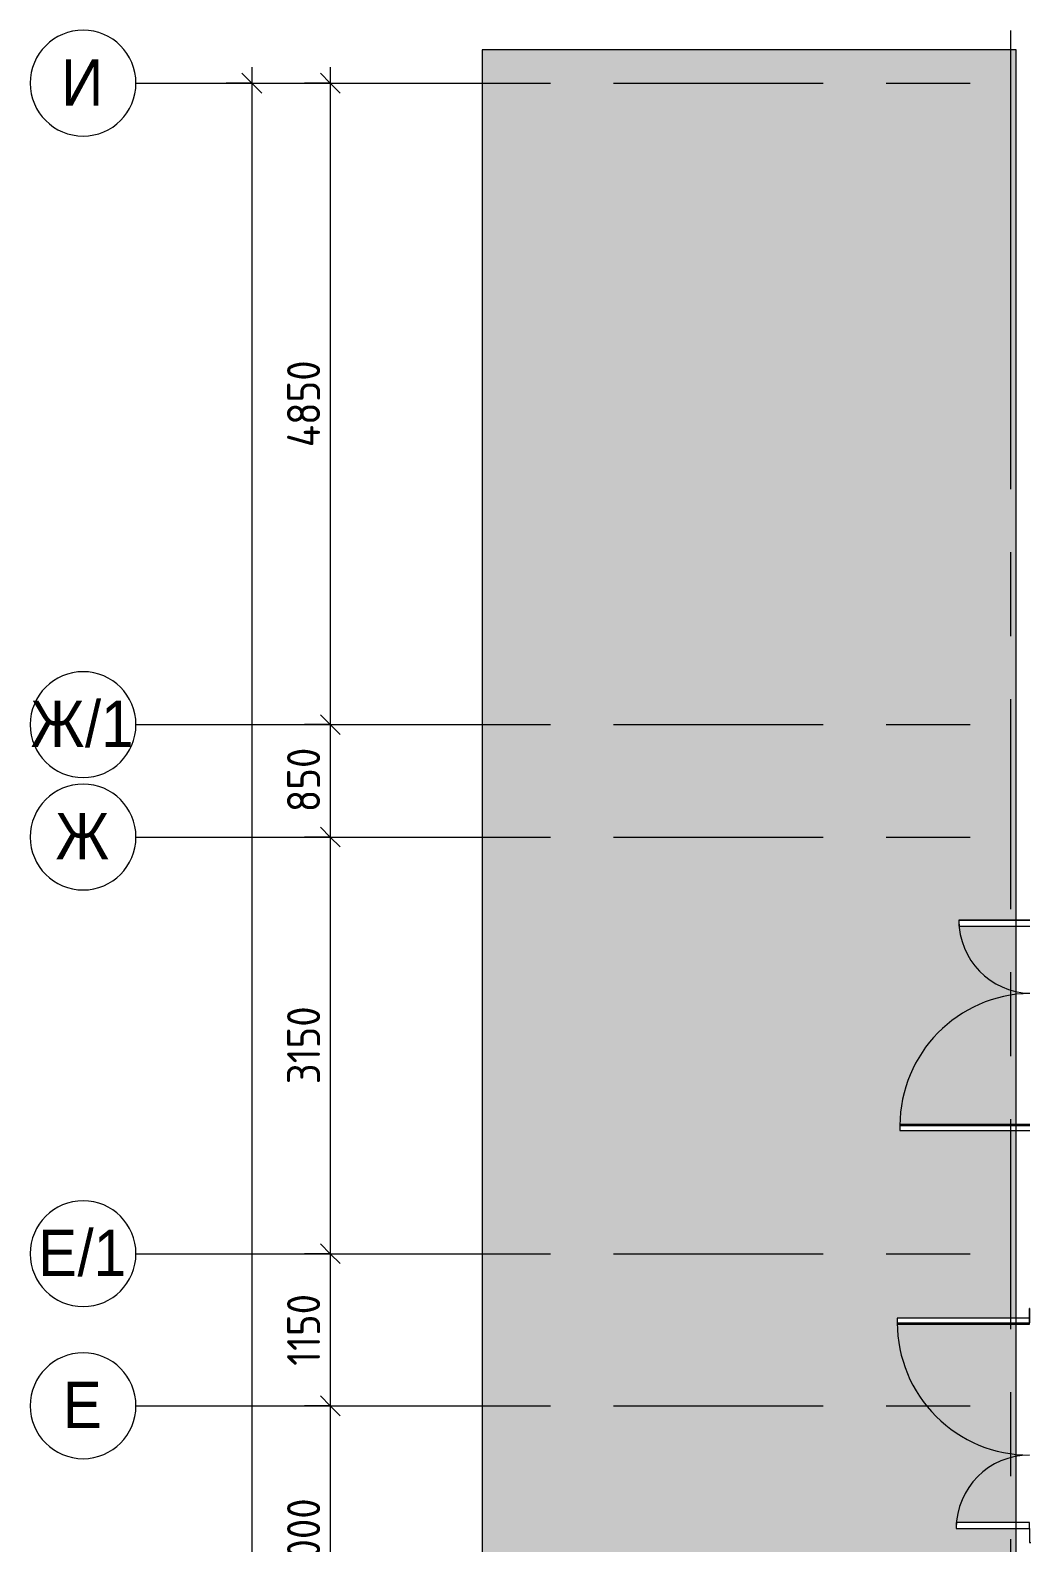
# Model space of a CAD drawing. Header units: millimetres. Extents: x -3708 to 187246, y -8553 to 29000.
# Drawn here: x -3708 to 3793, y 15964 to 27400 of the extents above; entities that cross this region are included whole.
import ezdxf

# ---------------------------------------------------------------- set-up
doc = ezdxf.new("R2010")
doc.units = ezdxf.units.MM
doc.linetypes.add('Осевая', pattern=[3175, 635, -476.25, 1587.5, -476.25])
for name, color, linetype, lineweight in [('A-ANNO-DIMS', 7, 'Continuous', 9), ('A-ANNO-DIMS-100', 7, 'Continuous', 9), ('A-DETL', 7, 'Continuous', 9), ('A-DETL-GENF', 7, 'Continuous', 9), ('Оси', 7, 'Continuous', 9), ('Оси-1', 7, 'Continuous', 20), ('Оси-2', 7, 'Осевая', 9)]:
    doc.layers.add(name, color=color, linetype=linetype, lineweight=lineweight)
for name, color, linetype, lineweight, true_color in [('A-DETL-GENF-1', 7, 'Continuous', 9, 0xeeeeee), ('A-DOOR-1', 1, 'Continuous', 9, 0xff0000), ('A-DOOR-2', 1, 'Continuous', 13, 0xff0000)]:
    doc.layers.add(name, color=color, linetype=linetype, lineweight=lineweight, true_color=true_color)
doc.styles.add('Arial', font='arial.ttf', dxfattribs={"width": 0.9, "height": 350})
doc.styles.add('ISOCPEUR', font='isocpeur.ttf', dxfattribs={"width": 0.9, "height": 250})
doc.dimstyles.new('ISO-2_5_0_9К_БОЛЬШОЙ', dxfattribs={"dimscale": 304.8, "dimtxt": 248.995294, "dimasz": 0.492126, "dimexe": 0.393701, "dimexo": 0.984252, "dimgap": 0, "dimtad": 1, "dimdec": 0, "dimrnd": 10, "dimzin": 0, "dimdsep": 46, "dimtxsty": 'ISOCPEUR', "dimblk1": 'OBLIQUE', "dimblk2": 'OBLIQUE', "dimsah": 1, "dimcen": 0.09, "dimdle": 0.393701, "dimazin": 0, "dimtfac": 1, "dimtdec": 4, "dimtix": 1, "dimtmove": 0, "dimatfit": 3, "dimfxl": 1, "dimtvp": 1, "dimtolj": 1, "dimtzin": 0, "dimarcsym": 2})
doc.dimstyles.new('ISO-2_5_0_9К_БОЛЬШОЙ_1', dxfattribs={"dimscale": 304.8, "dimtxt": 248.995294, "dimasz": 0.492126, "dimexe": 0.393701, "dimexo": 0.984252, "dimgap": 0, "dimtad": 1, "dimdec": 0, "dimrnd": 10, "dimzin": 0, "dimdsep": 46, "dimtxsty": 'ISOCPEUR', "dimblk1": 'OBLIQUE', "dimblk2": 'OBLIQUE', "dimsah": 1, "dimcen": 0.09, "dimdle": 0.393701, "dimazin": 0, "dimtfac": 1, "dimtdec": 4, "dimtix": 1, "dimtmove": 2, "dimatfit": 3, "dimfxl": 1, "dimtvp": 1, "dimtolj": 1, "dimtzin": 0, "dimarcsym": 2})

# ---------------------------------------------------------------- blocks, each defined once
blk = doc.blocks.new('Дверь_Витражная_СКБ_2Ст - ВН-1_ ДВН_ДАО_Главный вход_1800 в свету 3-31912953-План заполнения и маркировки дверных проемов 1 этажа в осях 1-12')
at = {"layer": 'A-DETL-GENF'}
for p, q in [((732, 40), (732, 0)), ((732, 40), (732, 0)), ((-822, -17), (-822, -554)), ((-777, -554), (-777, -17)), ((723, -17), (723, -1000)), ((768, -1000), (768, -17)), ((-822, -554), (-777, -554)), ((723, -1000), (768, -1000))]:
    blk.add_line(p, q, dxfattribs=at)
at = {"layer": 'A-DOOR-1'}
for p, q in [((-822, -554), (-822, -17)), ((732, -1000), (732, -17))]:
    blk.add_line(p, q, dxfattribs=at)
for centre, radius, start, end in [((-822, 0), 554, 270, 358.2329), ((732, 0), 1000, 180.9768, 270)]:
    blk.add_arc(centre, radius, start, end, dxfattribs=at)
at = {"layer": 'A-DOOR-2'}
for p, q in [((-885, 40), (-777, 40)), ((-885, 0), (-885, 40)), ((-777, 40), (-777, 0)), ((777, 40), (885, 40)), ((777, 0), (777, 40)), ((885, 40), (885, 0)), ((-777, 0), (-885, 0)), ((885, 0), (777, 0))]:
    blk.add_line(p, q, dxfattribs=at)
blk = doc.blocks.new('Дверь_Витражная_СКБ_2Ст - ВН-1_ ДВН_ДАО_Главный вход_1800 в свету 4-31912968-План заполнения и маркировки дверных проемов 1 этажа в осях 1-12')
at = {"layer": 'A-DETL-GENF'}
for p, q in [((-885, -20), (-885, -17)), ((-885, -17), (-885, -20)), ((-777, -20), (-885, -20)), ((-885, -20), (-777, -20)), ((-768, -20), (-813, -20)), ((-813, -20), (-813, -1020)), ((-777, -17), (-777, -20)), ((-777, -20), (-777, -17)), ((-768, -1020), (-768, -20)), ((732, -20), (732, -574)), ((777, -20), (732, -20)), ((777, -17), (777, -20)), ((777, -17), (777, -20)), ((777, -574), (777, -20)), ((777, -20), (885, -20)), ((777, -20), (885, -20)), ((885, -20), (885, -10)), ((885, -20), (885, -10)), ((732, -574), (777, -574)), ((-813, -1020), (-768, -1020))]:
    blk.add_line(p, q, dxfattribs=at)
at = {"layer": 'A-DOOR-1'}
for p, q in [((-777, -1020), (-777, -20)), ((777, -574), (777, -20))]:
    blk.add_line(p, q, dxfattribs=at)
for centre, radius, start, end in [((-777, -20), 1000, 270, 0), ((777, -20), 554, 180, 270)]:
    blk.add_arc(centre, radius, start, end, dxfattribs=at)
at = {"layer": 'A-DOOR-2'}
for p, q in [((-885, 40), (-777, 40)), ((-885, 0), (-885, 40)), ((-777, 40), (-777, 0)), ((777, 40), (885, 40)), ((777, 0), (777, 40)), ((885, 40), (885, 0)), ((-777, 0), (-885, 0)), ((885, 0), (777, 0))]:
    blk.add_line(p, q, dxfattribs=at)
blk = doc.blocks.new('Ось сетки - D8-29747960-План заполнения и маркировки дверных проемов 1 этажа в осях 1-12')
at = {"layer": 'Оси-1'}
for start, end in [(360, 180), (180, 360)]:
    blk.add_arc((0, 0), 4, start, end, dxfattribs=at)
blk = doc.blocks.new('DIMBLOCK12-План заполнения и маркировки дверных проемов 1 этажа в осях 1-12')
at = {"layer": 'A-ANNO-DIMS-100'}
for p, q in [((-1438, 27120), (-1438, 22150)), ((-1632, 27000), (-1318, 27000)), ((-1438, 27000), (-1632, 27000)), ((-1632, 22150), (-1318, 22150)), ((-1438, 22150), (-1632, 22150))]:
    blk.add_line(p, q, dxfattribs=at)
at = {"layer": 'A-ANNO-DIMS-100', "lineweight": 20}
for p, q in [((-1438, 27000), (-1513, 27075)), ((-1438, 27000), (-1363, 26925)), ((-1438, 22150), (-1513, 22225)), ((-1438, 22150), (-1363, 22075))]:
    blk.add_line(p, q, dxfattribs=at)
at = {"layer": 'A-ANNO-DIMS-100', "color": 0, "insert": (-1765, 24247), "char_height": 250, "width": 787.21, "attachment_point": 1, "rotation": 90, "line_spacing_factor": 1.149209, "style": 'ISOCPEUR'}
blk.add_mtext('4850', dxfattribs=at)
blk = doc.blocks.new('_Oblique')
at = {"color": 0, "linetype": 'ByBlock', "lineweight": -2}
blk.add_line((-0.5, -0.5), (0.5, 0.5), dxfattribs=at)
blk = doc.blocks.new('DIMBLOCK13-План заполнения и маркировки дверных проемов 1 этажа в осях 1-12')
at = {"layer": 'A-ANNO-DIMS-100', "lineweight": 20}
for p, q in [((-1438, 22150), (-1513, 22225)), ((-1438, 22150), (-1363, 22075)), ((-1438, 21300), (-1513, 21375)), ((-1438, 21300), (-1363, 21225))]:
    blk.add_line(p, q, dxfattribs=at)
at = {"layer": 'A-ANNO-DIMS-100'}
for p, q in [((-1632, 22150), (-1318, 22150)), ((-1438, 22150), (-1632, 22150)), ((-1438, 22150), (-1438, 21300)), ((-1632, 21300), (-1318, 21300)), ((-1438, 21300), (-1632, 21300))]:
    blk.add_line(p, q, dxfattribs=at)
at = {"layer": 'A-ANNO-DIMS-100', "color": 0, "insert": (-1765, 21488), "char_height": 250, "width": 568.86, "attachment_point": 1, "rotation": 90, "line_spacing_factor": 1.149209, "style": 'ISOCPEUR'}
blk.add_mtext('850', dxfattribs=at)
blk = doc.blocks.new('DIMBLOCK14-План заполнения и маркировки дверных проемов 1 этажа в осях 1-12')
at = {"layer": 'A-ANNO-DIMS-100'}
for p, q in [((-1632, 21300), (-1318, 21300)), ((-1438, 21300), (-1632, 21300)), ((-1438, 21300), (-1438, 18150)), ((-1632, 18150), (-1318, 18150)), ((-1438, 18150), (-1632, 18150))]:
    blk.add_line(p, q, dxfattribs=at)
at = {"layer": 'A-ANNO-DIMS-100', "lineweight": 20}
for p, q in [((-1438, 21300), (-1513, 21375)), ((-1438, 21300), (-1363, 21225)), ((-1438, 18150), (-1513, 18225)), ((-1438, 18150), (-1363, 18075))]:
    blk.add_line(p, q, dxfattribs=at)
at = {"layer": 'A-ANNO-DIMS-100', "color": 0, "insert": (-1765, 19431), "char_height": 250, "width": 706.76, "attachment_point": 1, "rotation": 90, "line_spacing_factor": 1.149209, "style": 'ISOCPEUR'}
blk.add_mtext('3150', dxfattribs=at)
blk = doc.blocks.new('DIMBLOCK15-План заполнения и маркировки дверных проемов 1 этажа в осях 1-12')
at = {"layer": 'A-ANNO-DIMS-100', "lineweight": 20}
for p, q in [((-1438, 18150), (-1513, 18225)), ((-1438, 18150), (-1363, 18075)), ((-1438, 17000), (-1513, 17075)), ((-1438, 17000), (-1363, 16925))]:
    blk.add_line(p, q, dxfattribs=at)
at = {"layer": 'A-ANNO-DIMS-100'}
for p, q in [((-1632, 18150), (-1318, 18150)), ((-1438, 18150), (-1632, 18150)), ((-1438, 18150), (-1438, 17000)), ((-1632, 17000), (-1318, 17000)), ((-1438, 17000), (-1632, 17000))]:
    blk.add_line(p, q, dxfattribs=at)
at = {"layer": 'A-ANNO-DIMS-100', "color": 0, "insert": (-1765, 17302), "char_height": 250, "width": 655.05, "attachment_point": 1, "rotation": 90, "line_spacing_factor": 1.149209, "style": 'ISOCPEUR'}
blk.add_mtext('1150', dxfattribs=at)
blk = doc.blocks.new('DIMBLOCK16-План заполнения и маркировки дверных проемов 1 этажа в осях 1-12')
at = {"layer": 'A-ANNO-DIMS-100', "lineweight": 20}
for p, q in [((-1438, 17000), (-1513, 17075)), ((-1438, 17000), (-1363, 16925)), ((-1438, 15000), (-1513, 15075)), ((-1438, 15000), (-1363, 14925))]:
    blk.add_line(p, q, dxfattribs=at)
at = {"layer": 'A-ANNO-DIMS-100'}
for p, q in [((-1632, 17000), (-1318, 17000)), ((-1438, 17000), (-1632, 17000)), ((-1438, 17000), (-1438, 15000)), ((-770, 15000), (-1558, 15000)), ((-1438, 15000), (-770, 15000))]:
    blk.add_line(p, q, dxfattribs=at)
at = {"layer": 'A-ANNO-DIMS-100', "color": 0, "insert": (-1765, 15684), "char_height": 250, "width": 758.48, "attachment_point": 1, "rotation": 90, "line_spacing_factor": 1.149209, "style": 'ISOCPEUR'}
blk.add_mtext('2000', dxfattribs=at)
blk = doc.blocks.new('DIMBLOCK24-План заполнения и маркировки дверных проемов 1 этажа в осях 1-12')
at = {"layer": 'A-ANNO-DIMS-100'}
for p, q in [((-2031, 27120), (-2031, -120)), ((-2225, 27000), (-1911, 27000)), ((-2031, 27000), (-2225, 27000)), ((-2225, 0), (-1911, 0)), ((-2031, 0), (-2225, 0))]:
    blk.add_line(p, q, dxfattribs=at)
at = {"layer": 'A-ANNO-DIMS-100', "lineweight": 20}
for p, q in [((-2031, 27000), (-2106, 27075)), ((-2031, 27000), (-1956, 26925)), ((-2031, 0), (-2106, 75)), ((-2031, 0), (-1956, -75))]:
    blk.add_line(p, q, dxfattribs=at)
at = {"layer": 'A-ANNO-DIMS-100', "color": 0, "insert": (-2357, 13572), "char_height": 250, "width": 948.1, "attachment_point": 1, "rotation": 90, "line_spacing_factor": 1.149209, "style": 'ISOCPEUR'}
blk.add_mtext('27000', dxfattribs=at)

msp = doc.modelspace()

# ---------------------------------------------------------------- hatches: boundary and pattern name
at = {"layer": 'A-DETL-GENF-1'}
msp.add_hatch(color=256, dxfattribs=at).paths.add_polyline_path([(-290, 15380), (3749.1, 15380), (3749.1, 16073.1), (3297.1, 16073.1), (3297.1, 16118.1), (3749.1, 16118.1), (3749.1, 17618.1), (2851.1, 17618.1), (2851.1, 17663.1), (3749.1, 17663.1), (3749.1, 19082.1), (2871.1, 19082.1), (2871.1, 19127.1), (3749.1, 19127.1), (3749.1, 20627.1), (3317.1, 20627.1), (3317.1, 20672.1), (3749.1, 20672.1), (3749.1, 27252), (-290, 27252), (-290, 15598.9)])

# ---------------------------------------------------------------- linework, layer by layer
at = {"layer": 'A-DETL'}
for p, q in [((3749.1, 27252), (-290, 27252)), ((-290, 27252), (-290, 15380)), ((3749.1, 15380), (3749.1, 27252))]:
    msp.add_line(p, q, dxfattribs=at)
at = {"layer": 'Оси'}
for p, q in [((3710, 24898.1), (3710, 27398.1)), ((-2907.8, 27000), (-407.8, 27000)), ((-2907.8, 22150), (-407.8, 22150)), ((-2907.8, 21300), (-407.8, 21300)), ((-2907.8, 18150), (-407.8, 18150)), ((-2907.8, 17000), (-407.8, 17000))]:
    msp.add_line(p, q, dxfattribs=at)
at = {"layer": 'Оси-2'}
for p, q in [((-407.8, 27000), (31290.5, 27000)), ((3710, 593.7), (3710, 24898.1)), ((-407.8, 22150), (35810, 22150)), ((-407.8, 21300), (35810, 21300)), ((-407.8, 18150), (35810, 18150)), ((-407.8, 17000), (35810, 17000))]:
    msp.add_line(p, q, dxfattribs=at)

# ---------------------------------------------------------------- block references
at = {"layer": 'A-DOOR-1', "rotation": 269.9999999999999}
for name, p in [('Дверь_Витражная_СКБ_2Ст - ВН-1_ ДВН_ДАО_Главный вход_1800 в свету 3-31912953-План заполнения и маркировки дверных проемов 1 этажа в осях 1-12', (3871.1, 19850.1)), ('Дверь_Витражная_СКБ_2Ст - ВН-1_ ДВН_ДАО_Главный вход_1800 в свету 4-31912968-План заполнения и маркировки дверных проемов 1 этажа в осях 1-12', (3871.1, 16850.1))]:
    msp.add_blockref(name, p, dxfattribs=at)
at = {"layer": 'Оси-1', "xscale": 99.99999999999993, "yscale": 99.99999999999993, "zscale": 99.99999999999993, "rotation": 269.9999999999994}
for p in [(-3307.8, 27000), (-3307.8, 22150), (-3307.8, 21300), (-3307.8, 18150), (-3307.8, 17000)]:
    msp.add_blockref('Ось сетки - D8-29747960-План заполнения и маркировки дверных проемов 1 этажа в осях 1-12', p, dxfattribs=at)

# ---------------------------------------------------------------- texts
at = {"layer": 'Оси', "char_height": 350, "attachment_point": 1, "style": 'Arial'}
for s, insert, width in [('\\fArial|b0|i0|c204|p34|;\\W.9;И', (-3472.3, 27181), 389.62), ('\\fArial|b0|i0|c204|p34|;\\W.9;Ж', (-3704.5, 22331), 497.848), ('/1', (-3293.7, 22331), 454.557), ('\\fArial|b0|i0|c204|p34|;\\W.9;Ж', (-3516.8, 21481), 497.848), ('\\fArial|b0|i0|c204|p34|;\\W.9;Е', (-3647.8, 18331), 360.759), ('/1', (-3350.1, 18331), 454.557), ('\\fArial|b0|i0|c204|p34|;\\W.9;Е', (-3460.6, 17181), 360.759)]:
    msp.add_mtext(s, dxfattribs=dict(at, insert=insert, width=width))

# ---------------------------------------------------------------- dimensions: what is measured, and where the dimension line sits
at = {"layer": 'A-ANNO-DIMS'}
dim = msp.add_linear_dim(base=(-2030.8, 0), p1=(-1924.8, 27000), p2=(-1924.8, 0), angle=90, dimstyle='ISO-2_5_0_9К_БОЛЬШОЙ_1', override={"dimpost": '<>', "dimfxl": 26999.999823}, dxfattribs=at)
dim.commit()
dim.dimension.update_dxf_attribs({"geometry": 'DIMBLOCK24-План заполнения и маркировки дверных проемов 1 этажа в осях 1-12', "text_midpoint": (-2190.8, 14046), "dimtype": 160, "text_rotation": 90})
for base, p1, p2, override, picture, middle in [((-1437.9, 22150), (-1331.9, 27000), (-1331.9, 22150), {"dimpost": '<>', "dimfxl": 4849.999753}, 'DIMBLOCK12-План заполнения и маркировки дверных проемов 1 этажа в осях 1-12', (-1562.9, 24575)), ((-1437.9, 21300), (-1331.9, 22150), (-1331.9, 21300), {"dimpost": '<>', "dimfxl": 850}, 'DIMBLOCK13-План заполнения и маркировки дверных проемов 1 этажа в осях 1-12', (-1562.9, 21725)), ((-1437.9, 18150), (-1331.9, 21300), (-1331.9, 18150), {"dimpost": '<>', "dimfxl": 3150}, 'DIMBLOCK14-План заполнения и маркировки дверных проемов 1 этажа в осях 1-12', (-1562.9, 19725)), ((-1437.9, 17000), (-1331.9, 18150), (-1331.9, 17000), {"dimpost": '<>', "dimfxl": 1150}, 'DIMBLOCK15-План заполнения и маркировки дверных проемов 1 этажа в осях 1-12', (-1562.9, 17575)), ((-1437.9, 15000), (-1331.9, 17000), (-470.3, 15000), {"dimpost": '<>', "dimfxl": 2177.693045}, 'DIMBLOCK16-План заполнения и маркировки дверных проемов 1 этажа в осях 1-12', (-1562.9, 16000))]:
    dim = msp.add_linear_dim(base=base, p1=p1, p2=p2, angle=90, dimstyle='ISO-2_5_0_9К_БОЛЬШОЙ', override=override, dxfattribs=at)
    dim.commit()
    dim.dimension.update_dxf_attribs({"geometry": picture, "text_midpoint": middle})

doc.saveas('drawing.dxf')
